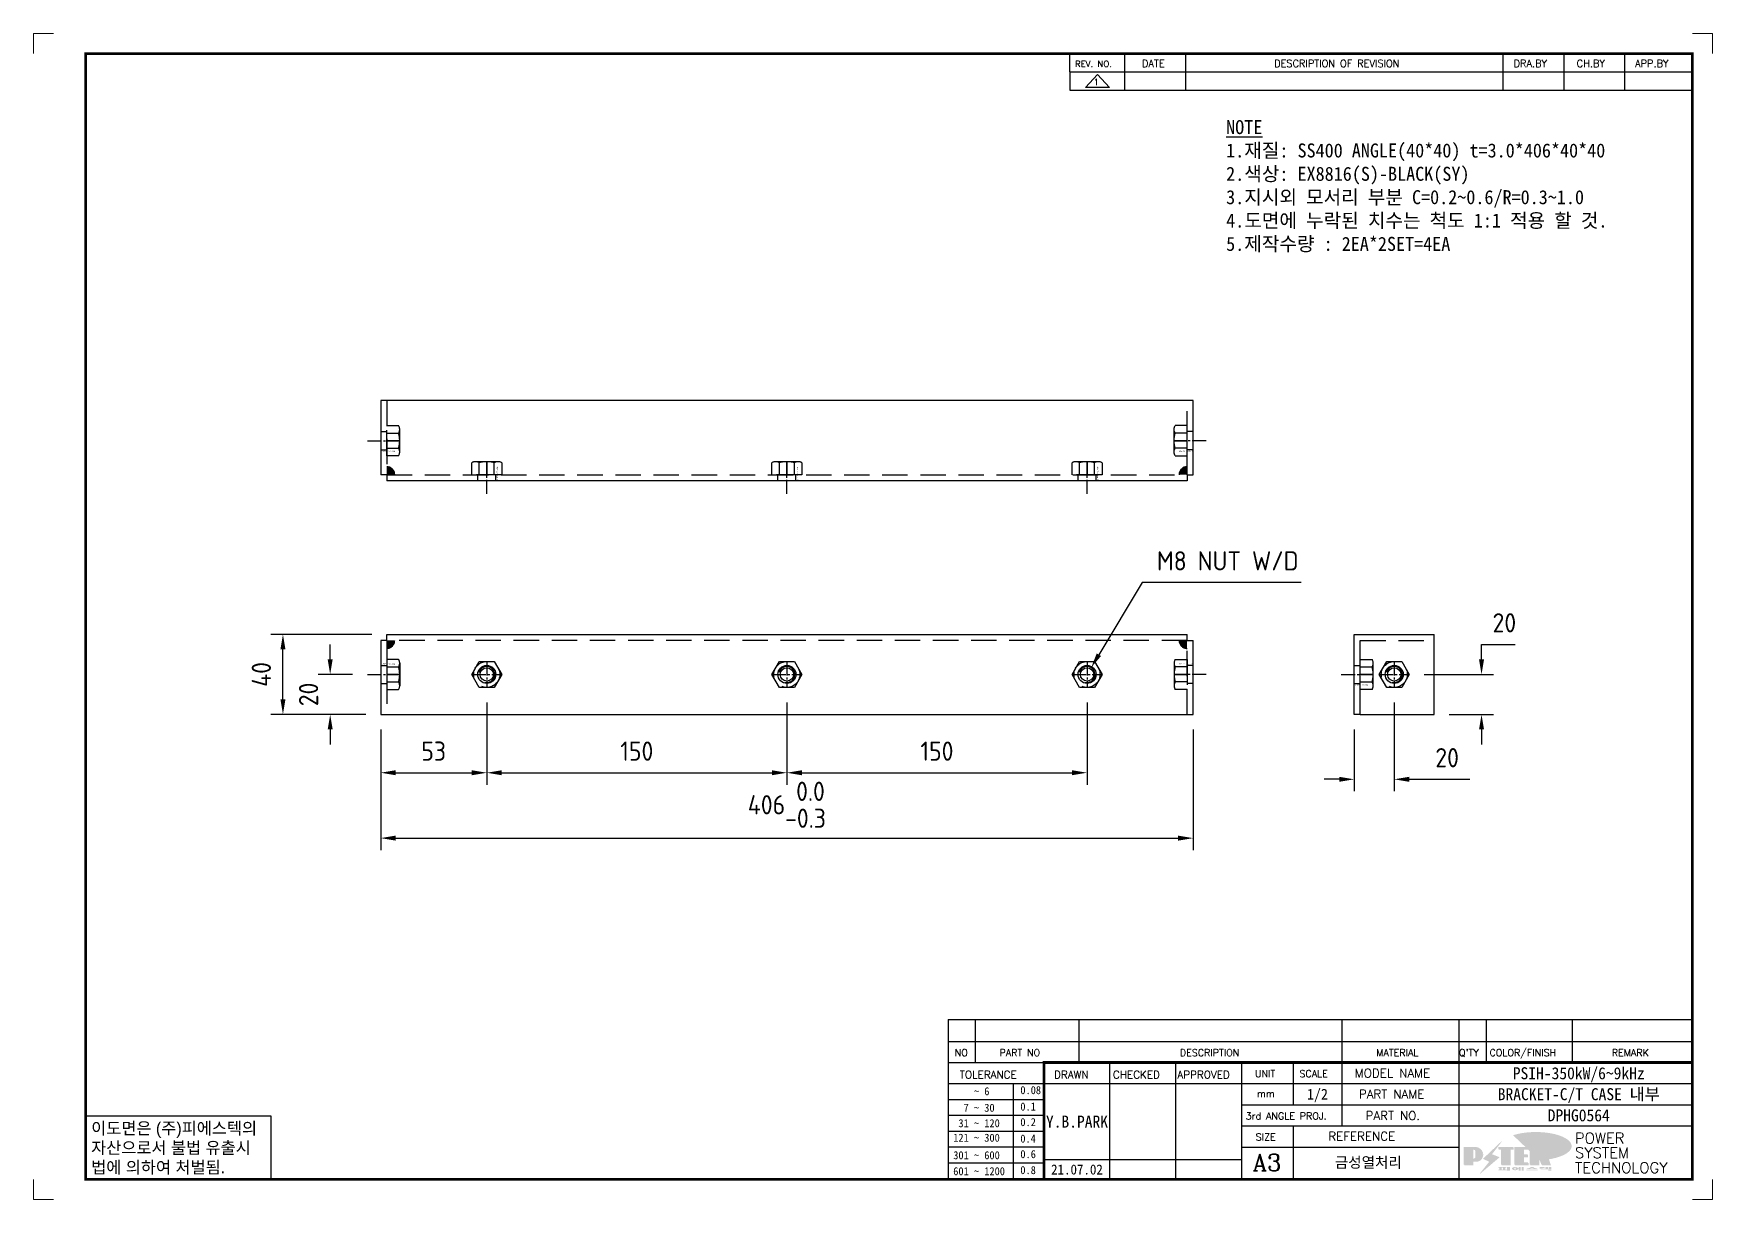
# Model space of a CAD drawing. Header units: millimetres. Extents: x 282 to 14566, y -4134 to 5341.
# Drawn here: x 10260 to 11099, y -1666 to -1083 of the extents above; entities that cross this region are included whole.
import ezdxf
from ezdxf.enums import TextEntityAlignment as Align

# ---------------------------------------------------------------- set-up
doc = ezdxf.new("R2010")
doc.units = ezdxf.units.MM
for name, pattern in [('CENTER', [50.8, 31.75, -6.35, 6.35, -6.35]), ('CENTER1', [10, 7, -1, 1, -1]), ('HIDDEN2', [4.7625, 3.175, -1.5875]), ('HIDDENX2', [19.05, 12.7, -6.35])]:
    doc.linetypes.add(name, pattern=pattern)
for name, color, linetype in [('BOM-T', 4, 'Continuous'), ('CENTER', 1, 'CENTER'), ('FORMAT-1', 7, 'Continuous'), ('line', 3, 'Continuous'), ('THIN', 3, 'Continuous')]:
    doc.layers.add(name, color=color, linetype=linetype)
doc.styles.add('h1', font='')
doc.styles.add('HAN', font='')
doc.styles.add('RC', font='ROMANC.SHX')
doc.styles.add('ROMANT', font='romant__.ttf')
doc.styles.add('RT', font='ROMANT.SHX', dxfattribs={"oblique": 15})
doc.styles.get("Standard").update_dxf_attribs({"font": 'ISOCP.SHX', "bigfont": 'WHGTXT.SHX'})
doc.styles.get('h1').set_extended_font_data('New Gulim')
doc.styles.get('HAN').set_extended_font_data('GulimChe')
doc.dimstyles.new('PS-3', dxfattribs={"dimscale": 3, "dimtxt": 3.2, "dimasz": 2.5, "dimexe": 2, "dimexo": 2.5, "dimgap": 2, "dimtad": 1, "dimtoh": 1, "dimrnd": 0.05, "dimzin": 12, "dimdsep": 46, "dimtxsty": 'Standard', "dimcen": 0, "dimclrt": 2, "dimazin": 3, "dimtfac": 1, "dimtofl": 0, "dimtmove": 0, "dimatfit": 3, "dimfxl": 0, "dimtolj": 1, "dimtzin": 0, "dimarcsym": 0})

# ---------------------------------------------------------------- blocks, each defined once
blk = doc.blocks.new('A$C52180AF6')
at = {"color": 2, "linetype": 'HIDDENX2'}
for p, q in [((0, 3.75), (5.92, 3.75)), ((6.5, -5.63), (6.5, 5.63)), ((0, -3.75), (5.92, -3.75))]:
    blk.add_line(p, q, dxfattribs=at)
blk.add_lwpolyline([(0, -7.51), (0, 7.51), (5.92, 7.51, -0.309401), (5.92, 3.75, -0.154701), (5.92, -3.75, -0.309401), (5.92, -7.51)], format="xyb", close=True, dxfattribs=at)
at = {"layer": 'CENTER'}
blk.add_line((6.5, 0), (0, 0), dxfattribs=at)
at = {"color": 2, "linetype": 'HIDDENX2'}
blk.add_text('M8X1.25 (Type 1)', height=0.6, rotation=180, dxfattribs=at).set_placement((4.16, -5.32), align=Align.MIDDLE_LEFT)
blk = doc.blocks.new('A$C057614E0')
at = {"color": 3}
for p, q in [((0, -20), (0, 20)), ((0, 20), (40, 20)), ((3, -20), (3, 17)), ((40, -20), (40, 20)), ((3, -20), (0, -20)), ((3, -20), (40, -20))]:
    blk.add_line(p, q, dxfattribs=at)
at = {"color": 2, "linetype": 'HIDDENX2'}
blk.add_line((3, 17), (40, 17), dxfattribs=at)
at = {"color": 1, "linetype": 'CENTER1'}
for p, q in [((-6.54, 0), (9.54, 0)), ((12.49, 0), (27.51, 0)), ((20, 6.5), (20, -6.5))]:
    blk.add_line(p, q, dxfattribs=at)
at = {"color": 2, "linetype": 'HIDDEN2'}
for p, q in [((0, 4.5), (3, 4.5)), ((0, -4.5), (3, -4.5))]:
    blk.add_line(p, q, dxfattribs=at)
at = {"color": 2, "linetype": 'HIDDENX2'}
blk.add_lwpolyline([(23.75, -6.5), (16.25, -6.5), (12.49, 0), (16.25, 6.5), (23.75, 6.5), (27.51, 0), (23.75, -6.5)], dxfattribs=at)
blk.add_circle((20, 0), 6.5, dxfattribs=at)
at = {"color": 3}
blk.add_circle((20, 0), 4.5, dxfattribs=at)
blk.add_circle((20, 0), 3.32)
at = {"layer": 'THIN'}
blk.add_arc((20, 0), 4, 255, 165, dxfattribs=at)
blk.add_blockref('A$C52180AF6', (3, 0))
blk = doc.blocks.new('A$C69761F78')
h = blk.add_hatch(color=256)
h.dxf.hatch_style = 1
h.paths.add_polyline_path([(3, 46), (3, 50), (7, 50, -0.414214)])
h = blk.add_hatch(color=256)
h.dxf.hatch_style = 1
h.paths.add_polyline_path([(7, -350, 0.414214), (3, -346), (3, -350)])
at = {"color": 1, "linetype": 'CENTER1'}
for p, q in [((20, 59.54), (20, 43.46)), ((-6.54, 0), (9.54, 0)), ((-6.54, -150), (9.54, -150)), ((-6.54, -300), (9.54, -300)), ((20, -359.54), (20, -343.46))]:
    blk.add_line(p, q, dxfattribs=at)
at = {"color": 3}
for p, q in [((40, 53), (3, 53)), ((3, 50), (3, 53)), ((40, -353), (40, 53)), ((0, -350), (0, 50)), ((3, 50), (0, 50)), ((3, -350), (0, -350)), ((3, -350), (3, -353)), ((3, -353), (40, -353))]:
    blk.add_line(p, q, dxfattribs=at)
at = {"color": 2, "linetype": 'HIDDEN2'}
for p, q in [((15.5, 53), (15.5, 50)), ((24.5, 53), (24.5, 50)), ((0, 4.5), (3, 4.5)), ((0, -4.5), (3, -4.5)), ((0, -145.5), (3, -145.5)), ((0, -154.5), (3, -154.5)), ((0, -295.5), (3, -295.5)), ((0, -304.5), (3, -304.5)), ((15.5, -353), (15.5, -350)), ((24.5, -353), (24.5, -350))]:
    blk.add_line(p, q, dxfattribs=at)
at = {"color": 2, "linetype": 'HIDDENX2'}
for p, q in [((3, 50), (3, -350)), ((40, 50), (3, 50)), ((3, -350), (40, -350))]:
    blk.add_line(p, q, dxfattribs=at)
for centre, start, end in [((3, 50), 270, 0), ((3, -350), 0, 90)]:
    blk.add_arc(centre, 4, start, end, dxfattribs=at)
at = {"rotation": 270}
blk.add_blockref('A$C52180AF6', (20, 50), dxfattribs=at)
for p in [(3, 0), (3, -150), (3, -300)]:
    blk.add_blockref('A$C52180AF6', p)
at = {"xscale": -1, "rotation": 270}
blk.add_blockref('A$C52180AF6', (20, -350), dxfattribs=at)
blk = doc.blocks.new('A$C3DA20913')
h = blk.add_hatch(color=256)
h.dxf.hatch_style = 1
h.paths.add_polyline_path([(-350, 13, 0.414214), (-346, 17), (-350, 17)])
h = blk.add_hatch(color=256)
h.dxf.hatch_style = 1
h.paths.add_polyline_path([(46, 17), (50, 17), (50, 13, -0.414214)])
at = {"color": 3}
for p, q in [((-353, 17), (-353, -20)), ((-350, 17), (-353, 17)), ((-350, 20), (50, 20)), ((-350, 17), (-350, 20)), ((50, 17), (50, 20)), ((50, 17), (53, 17)), ((53, -20), (53, 17)), ((-353, -20), (53, -20))]:
    blk.add_line(p, q, dxfattribs=at)
at = {"color": 2, "linetype": 'HIDDENX2'}
for p, q in [((50, 17), (-350, 17)), ((-350, 17), (-350, -20)), ((50, -20), (50, 17)), ((-350, 3.75), (-344.08, 3.75)), ((-343.5, 5.63), (-343.5, -5.63)), ((43.5, 5.63), (43.5, -5.63)), ((50, 3.75), (44.08, 3.75)), ((-350, -3.75), (-344.08, -3.75)), ((50, -3.75), (44.08, -3.75))]:
    blk.add_line(p, q, dxfattribs=at)
at = {"color": 1, "linetype": 'CENTER1'}
for p, q in [((-359.54, 0), (-343.46, 0)), ((-307.51, 0), (-292.49, 0)), ((-300, 6.5), (-300, -6.5)), ((-157.51, 0), (-142.49, 0)), ((-150, 6.5), (-150, -6.5)), ((-7.51, 0), (7.51, 0)), ((0, 6.5), (0, -6.5)), ((59.54, 0), (43.46, 0))]:
    blk.add_line(p, q, dxfattribs=at)
at = {"color": 2, "linetype": 'HIDDEN2'}
for p, q in [((-353, 4.5), (-350, 4.5)), ((53, 4.5), (50, 4.5)), ((-353, -4.5), (-350, -4.5)), ((53, -4.5), (50, -4.5))]:
    blk.add_line(p, q, dxfattribs=at)
at = {"color": 2, "linetype": 'HIDDENX2'}
for points in [[(-350, 7.51), (-350, -7.51), (-344.08, -7.51, 0.309401), (-344.08, -3.75, 0.154701), (-344.08, 3.75, 0.309401), (-344.08, 7.51)], [(50, 7.51), (50, -7.51), (44.08, -7.51, -0.309401), (44.08, -3.75, -0.154701), (44.08, 3.75, -0.309401), (44.08, 7.51)]]:
    blk.add_lwpolyline(points, format="xyb", close=True, dxfattribs=at)
for points in [[(-296.25, -6.5), (-303.75, -6.5), (-307.51, 0), (-303.75, 6.5), (-296.25, 6.5), (-292.49, 0), (-296.25, -6.5)], [(-146.25, -6.5), (-153.75, -6.5), (-157.51, 0), (-153.75, 6.5), (-146.25, 6.5), (-142.49, 0), (-146.25, -6.5)], [(3.75, -6.5), (-3.75, -6.5), (-7.51, 0), (-3.75, 6.5), (3.75, 6.5), (7.51, 0), (3.75, -6.5)]]:
    blk.add_lwpolyline(points, dxfattribs=at)
for centre in [(-300, 0), (-150, 0), (0, 0)]:
    blk.add_circle(centre, 6.5, dxfattribs=at)
at = {"color": 3}
for centre in [(-300, 0), (-150, 0), (0, 0)]:
    blk.add_circle(centre, 4.5, dxfattribs=at)
for centre in [(-300, 0), (-150, 0), (0, 0)]:
    blk.add_circle(centre, 3.32)
at = {"color": 2, "linetype": 'HIDDENX2'}
for centre, start, end in [((-350, 17), 270, 0), ((50, 17), 180, 270)]:
    blk.add_arc(centre, 4, start, end, dxfattribs=at)
at = {"layer": 'CENTER'}
for p, q in [((-343.5, 0), (-350, 0)), ((43.5, 0), (50, 0))]:
    blk.add_line(p, q, dxfattribs=at)
at = {"layer": 'THIN'}
for centre in [(-300, 0), (-150, 0), (0, 0)]:
    blk.add_arc(centre, 4, 255, 165, dxfattribs=at)
at = {"color": 2, "linetype": 'HIDDENX2'}
blk.add_text('M8X1.25 (Type 1)', height=0.6, dxfattribs=at).set_placement((45.84, 5.32), align=Align.MIDDLE_LEFT)
at = {"layer": 'BOM-T', "color": 4}
blk.add_text('M8X1.25 (Type 1)', height=0.6, rotation=180, dxfattribs=at).set_placement((-345.84, 5.2), align=Align.MIDDLE_LEFT)
blk = doc.blocks.new('*D1443')
at = {"color": 0, "lineweight": -2}
for p, q in [((10486.81, -1417.36), (10486.81, -1458.49)), ((10433.81, -1430.86), (10433.81, -1458.49)), ((10441.31, -1452.49), (10479.31, -1452.49))]:
    blk.add_line(p, q, dxfattribs=at)
at = {"color": 0}
for points in [[(10441.31, -1451.24), (10441.31, -1453.74), (10433.81, -1452.49)], [(10479.31, -1451.24), (10479.31, -1453.74), (10486.81, -1452.49)]]:
    blk.add_solid(points, dxfattribs=at)
at = {"layer": 'DEFPOINTS', "color": 0}
for p in [(10486.81, -1409.86), (10433.81, -1423.36), (10486.81, -1452.49)]:
    blk.add_point(p, dxfattribs=at)
at = {"color": 2, "insert": (10460.31, -1441.69), "char_height": 9.6, "attachment_point": 5}
blk.add_mtext('\\A1;53', dxfattribs=at)
blk = doc.blocks.new('*D1444')
at = {"color": 0, "lineweight": -2}
for p, q in [((10486.81, -1417.36), (10486.81, -1458.49)), ((10636.81, -1417.36), (10636.81, -1458.49)), ((10494.31, -1452.49), (10629.31, -1452.49))]:
    blk.add_line(p, q, dxfattribs=at)
at = {"color": 0}
for points in [[(10494.31, -1451.24), (10494.31, -1453.74), (10486.81, -1452.49)], [(10629.31, -1451.24), (10629.31, -1453.74), (10636.81, -1452.49)]]:
    blk.add_solid(points, dxfattribs=at)
at = {"layer": 'DEFPOINTS', "color": 0}
for p in [(10486.81, -1409.86), (10636.81, -1409.86), (10636.81, -1452.49)]:
    blk.add_point(p, dxfattribs=at)
at = {"color": 2, "insert": (10561.81, -1441.69), "char_height": 9.6, "attachment_point": 5}
blk.add_mtext('\\A1;150', dxfattribs=at)
blk = doc.blocks.new('*D1445')
at = {"color": 0, "lineweight": -2}
for p, q in [((10636.81, -1417.36), (10636.81, -1458.49)), ((10786.81, -1417.36), (10786.81, -1458.49)), ((10644.31, -1452.49), (10779.31, -1452.49))]:
    blk.add_line(p, q, dxfattribs=at)
at = {"color": 0}
for points in [[(10644.31, -1451.24), (10644.31, -1453.74), (10636.81, -1452.49)], [(10779.31, -1451.24), (10779.31, -1453.74), (10786.81, -1452.49)]]:
    blk.add_solid(points, dxfattribs=at)
at = {"layer": 'DEFPOINTS', "color": 0}
for p in [(10636.81, -1409.86), (10786.81, -1409.86), (10786.81, -1452.49)]:
    blk.add_point(p, dxfattribs=at)
at = {"color": 2, "insert": (10711.81, -1441.69), "char_height": 9.6, "attachment_point": 5}
blk.add_mtext('\\A1;150', dxfattribs=at)
blk = doc.blocks.new('*D1446')
at = {"color": 0, "lineweight": -2, "ltscale": 10}
for p, q in [((10433.81, -1430.86), (10433.81, -1491.17)), ((10839.81, -1430.86), (10839.81, -1491.17)), ((10441.31, -1485.17), (10832.31, -1485.17))]:
    blk.add_line(p, q, dxfattribs=at)
at = {"color": 0, "ltscale": 10}
for points in [[(10441.31, -1483.92), (10441.31, -1486.42), (10433.81, -1485.17)], [(10832.31, -1483.92), (10832.31, -1486.42), (10839.81, -1485.17)]]:
    blk.add_solid(points, dxfattribs=at)
at = {"layer": 'DEFPOINTS', "color": 0, "ltscale": 10}
for p in [(10433.81, -1423.36), (10839.81, -1423.36), (10839.81, -1485.17)]:
    blk.add_point(p, dxfattribs=at)
at = {"color": 2, "ltscale": 10, "insert": (10636.81, -1468.49), "char_height": 9.6, "attachment_point": 5}
blk.add_mtext('\\A1;406\\S 0.0^ -0.3;', dxfattribs=at)
blk = doc.blocks.new('*D1447')
at = {"color": 0, "lineweight": -2}
for p, q in [((10408.57, -1395.86), (10408.57, -1388.36)), ((10419.78, -1403.36), (10402.57, -1403.36)), ((10426.31, -1423.36), (10402.57, -1423.36)), ((10408.57, -1430.86), (10408.57, -1438.36))]:
    blk.add_line(p, q, dxfattribs=at)
at = {"color": 0}
for points in [[(10407.32, -1395.86), (10409.82, -1395.86), (10408.57, -1403.36)], [(10407.32, -1430.86), (10409.82, -1430.86), (10408.57, -1423.36)]]:
    blk.add_solid(points, dxfattribs=at)
at = {"layer": 'DEFPOINTS', "color": 0}
for p in [(10408.57, -1403.36), (10427.28, -1403.36), (10433.81, -1423.36)]:
    blk.add_point(p, dxfattribs=at)
at = {"color": 2, "insert": (10397.77, -1413.36), "char_height": 9.6, "attachment_point": 5, "rotation": 90}
blk.add_mtext('\\A1;20', dxfattribs=at)
blk = doc.blocks.new('*D1448')
at = {"color": 0, "lineweight": -2}
for p, q in [((10429.31, -1383.36), (10378.97, -1383.36)), ((10384.97, -1415.86), (10384.97, -1390.86)), ((10426.31, -1423.36), (10378.97, -1423.36))]:
    blk.add_line(p, q, dxfattribs=at)
at = {"color": 0}
for points in [[(10383.72, -1390.86), (10386.22, -1390.86), (10384.97, -1383.36)], [(10383.72, -1415.86), (10386.22, -1415.86), (10384.97, -1423.36)]]:
    blk.add_solid(points, dxfattribs=at)
at = {"layer": 'DEFPOINTS', "color": 0}
for p in [(10384.97, -1383.36), (10436.81, -1383.36), (10433.81, -1423.36)]:
    blk.add_point(p, dxfattribs=at)
at = {"color": 2, "insert": (10374.17, -1403.36), "char_height": 9.6, "attachment_point": 5, "rotation": 90}
blk.add_mtext('\\A1;40', dxfattribs=at)
blk = doc.blocks.new('*D1449')
at = {"color": 0, "lineweight": -2}
for p, q in [((10940.36, -1417.36), (10940.36, -1461.77)), ((10920.36, -1430.86), (10920.36, -1461.77)), ((10912.86, -1455.77), (10905.36, -1455.77)), ((10947.86, -1455.77), (10978.17, -1455.77))]:
    blk.add_line(p, q, dxfattribs=at)
at = {"color": 0}
for points in [[(10912.86, -1454.52), (10912.86, -1457.02), (10920.36, -1455.77)], [(10947.86, -1454.52), (10947.86, -1457.02), (10940.36, -1455.77)]]:
    blk.add_solid(points, dxfattribs=at)
at = {"layer": 'DEFPOINTS', "color": 0}
for p in [(10940.36, -1409.86), (10920.36, -1423.36), (10940.36, -1455.77)]:
    blk.add_point(p, dxfattribs=at)
at = {"color": 2, "insert": (10966.76, -1444.97), "char_height": 9.6, "attachment_point": 5}
blk.add_mtext('\\A1;20', dxfattribs=at)
blk = doc.blocks.new('*D1450')
at = {"color": 0, "lineweight": -2}
for p, q in [((10983.96, -1395.86), (10983.96, -1388.36)), ((10983.96, -1388.36), (11000.77, -1388.36)), ((10955.36, -1403.36), (10989.96, -1403.36)), ((10967.86, -1423.36), (10989.96, -1423.36)), ((10983.96, -1430.86), (10983.96, -1438.36))]:
    blk.add_line(p, q, dxfattribs=at)
at = {"color": 0}
for points in [[(10982.71, -1395.86), (10985.21, -1395.86), (10983.96, -1403.36)], [(10982.71, -1430.86), (10985.21, -1430.86), (10983.96, -1423.36)]]:
    blk.add_solid(points, dxfattribs=at)
at = {"layer": 'DEFPOINTS', "color": 0}
for p in [(10947.86, -1403.36), (10983.96, -1403.36), (10960.36, -1423.36)]:
    blk.add_point(p, dxfattribs=at)
at = {"color": 2, "insert": (10995.36, -1377.56), "char_height": 9.6, "attachment_point": 5}
blk.add_mtext('\\A1;20', dxfattribs=at)
blk = doc.blocks.new('*D1451')
at = {"color": 0, "lineweight": -2}
for p, q in [((10814.39, -1357.48), (10792.74, -1393.5)), ((10893.82, -1357.48), (10814.39, -1357.48))]:
    blk.add_line(p, q, dxfattribs=at)
at = {"color": 0}
blk.add_solid([(10791.67, -1392.86), (10793.81, -1394.15), (10788.87, -1399.93)], dxfattribs=at)
at = {"layer": 'DEFPOINTS', "color": 0}
for p in [(10788.87, -1399.93), (10784.75, -1406.79)]:
    blk.add_point(p, dxfattribs=at)
at = {"color": 2, "insert": (10857.1, -1346.61), "char_height": 9.6, "attachment_point": 5}
blk.add_mtext('\\A1;M8 NUT W/D', dxfattribs=at)
blk = doc.blocks.new('t3')
for p, q in [((0, 15.88), (46.25, 15.88)), ((0, 15.88), (0, 0)), ((46.25, 15.88), (46.25, 0)), ((0, 0), (46.25, 0))]:
    blk.add_line(p, q)
at = {"color": 1, "style": 'h1'}
for s, p in [('이도면은 (주)피에스텍의', (1.4, 11.29)), ('자산으로서 불법 유출시', (1.4, 6.41)), ('법에 의하여 처벌됨.', (1.4, 1.52))]:
    blk.add_text(s, height=3, dxfattribs=at).set_placement(p)
blk = doc.blocks.new('new LOGO')
at = {"layer": 'line'}
h = blk.add_hatch(color=1, dxfattribs=at)
h.paths.add_polyline_path([(41.5, 16.4), (54.3, 16.4, 1), (54.3, 82.9), (0, 82.9), (0, -0.1), (41.5, -0.1)])
h.paths.add_polyline_path([(41.5, 27.9), (41.5, 71.9), (43.6, 71.9, -0.414214), (54.6, 60.9), (54.6, 38.9, -0.414214), (43.6, 27.9)], flags=16)
h.paths.add_polyline_path([(214.7, 71.9), (227.5, 71.9), (227.5, 82.9), (159.7, 82.9), (159.7, 71.9), (172.5, 71.9), (172.5, -0.1), (214.7, -0.1)])
h.paths.add_polyline_path([(276, 37.4), (294.8, 37.4), (294.8, 49.1), (276, 49.1), (276, 71.9), (294.8, 71.9), (294.8, 82.9), (234.5, 82.9), (234.5, -0.1), (297, -0.1), (297, 10.9), (276, 10.9)])
h.paths.add_polyline_path([(347.2, 35.2), (359.7, -0.1), (400.5, -0.1), (379.6, 66.8), (399.7, 82.9), (380.6, 82.9), (347.2, 61.6), (347.2, 82.9), (305.5, 82.9), (305.5, -0.1), (347.2, -0.1)])
h = blk.add_hatch(color=250, dxfattribs=at)
h.paths.add_polyline_path([(44.5, 69.4), (46.6, 69.4, -0.129793), (52, 68, 0.221832), (43.6, 71.9), (41.5, 71.9), (41.5, 27.9), (43.6, 27.9, 0.02048), (44.5, 28)], flags=17)
h.paths.add_polyline_path([(44.5, 13.9), (57.3, 13.9, 0.72362), (77.1, 73.9, -0.679777), (54.3, 16.4), (41.5, 16.4), (41.5, -0.1), (3, -0.1), (3, -2.6), (44.5, -2.6)])
h.paths.add_polyline_path([(117.9, 14.2), (71.5, -44.4), (77.1, -39.6), (120.8, 15.6), (92, 28.9), (173.3, 106), (177.5, 111.4), (89.1, 27.6)])
h.paths.add_polyline_path([(162.7, 71.9), (162.7, 69.4), (172.5, 69.4), (172.5, 71.9)], flags=17)
h.paths.add_polyline_path([(217.7, 69.4), (230.5, 69.4), (230.5, 80.4), (227.5, 80.4), (227.5, 71.9), (214.7, 71.9), (214.7, -0.1), (175.5, -0.1), (175.5, -2.6), (217.7, -2.6)])
h.paths.add_polyline_path([(297.8, 46.6), (294.8, 46.6), (294.8, 37.4), (276, 37.4), (276, 10.9), (279, 10.9), (279, 34.9), (297.8, 34.9)])
h.paths.add_polyline_path([(300, 8.4), (297, 8.4), (297, -0.1), (237.5, -0.1), (237.5, -2.6), (300, -2.6)])
h.paths.add_polyline_path([(297.8, 80.4), (294.8, 80.4), (294.8, 71.9), (276, 71.9), (276, 49.1), (279, 49.1), (279, 69.4), (297.8, 69.4)])
h.paths.add_polyline_path([(350.2, 80.4), (347.2, 80.4), (347.2, 61.6), (350.2, 63.5)])
h.paths.add_polyline_path([(350.2, 26.7), (347.2, 35.2), (347.2, -0.1), (308.5, -0.1), (308.5, -2.6), (350.2, -2.6)])
h.paths.add_polyline_path([(402.7, 80.4), (396.5, 80.4), (379.6, 66.8), (400.5, -0.1), (361.8, -0.1), (362.7, -2.6), (403.5, -2.6), (382.6, 64.3)])
blk.add_hatch(color=5, dxfattribs=at).paths.add_polyline_path([(166.3, 35), (131, 49), (180.4, 112.7), (92, 28.9), (120.8, 15.6), (74.4, -43)])
h = blk.add_hatch(color=253, dxfattribs=at)
edge = h.paths.add_edge_path()
edge.add_ellipse((333.9, 86.4), major_axis=(-165.9, 0), ratio=0.39426, start_angle=111.51268, end_angle=334.46902)
edge.add_ellipse((314.1, 81.2), major_axis=(-153.7, 0), ratio=0.40699, start_angle=121.30662, end_angle=327.74369, ccw=False)
edge.add_line((394, 27.8), (394.7, 25.6))
h = blk.add_hatch(color=250, dxfattribs=at)
edge = h.paths.add_edge_path()
edge.add_ellipse((237.8, -17.6), major_axis=(-14.3, 0), ratio=0.526336, start_angle=192.2456, end_angle=269.07481)
edge.add_line((238.1, -10.1), (237.6, -10.1))
edge.add_ellipse((237.8, -17.6), major_axis=(-14.3, 0), ratio=0.526336, start_angle=270.92519, end_angle=449.07481)
edge.add_line((237.6, -25.1), (238.1, -25.1))
edge.add_ellipse((237.8, -17.6), major_axis=(-14.3, 0), ratio=0.526336, start_angle=450.92519, end_angle=527.7544)
edge.add_line((251.7, -19.2), (254.1, -19.2))
edge.add_line((254.1, -19.2), (254.1, -27.1))
edge.add_line((254.1, -27.1), (263.1, -27.1))
edge.add_line((263.1, -27.1), (263.1, -10.1))
edge.add_line((263.1, -10.1), (254.1, -10.1))
edge.add_line((254.1, -10.1), (254.1, -16))
edge.add_line((254.1, -16), (251.7, -16))
h.paths.add_polyline_path([(241, -16.4), (241, -18.7, -1), (234.4, -18.7), (234.4, -16.4, -1)], flags=16)
h.paths.add_polyline_path([(278.2, -10.1), (268.1, -10.1), (268.1, -27.1), (278.2, -27.1)])
h.paths.add_polyline_path([(310.3, -10.1), (310.3, -11.1, -0.157169), (289.3, -17.5), (294, -19.9, 0.128407), (316.3, -15.9, 0.128407), (338.6, -19.9), (343.3, -17.5, -0.157169), (322.2, -11.1), (322.2, -10.1)])
h.paths.add_polyline_path([(342.1, -25.1), (342.1, -22.3), (290.4, -22.3), (290.4, -25.1)])
h.paths.add_polyline_path([(352, -10.1), (352, -16.2, 0.414214), (354, -18.2), (378.7, -18.2), (378.7, -19.6), (390.2, -19.6), (390.2, -10.1), (378.7, -10.1), (378.7, -13.6), (374.7, -13.6), (374.7, -15.1), (378.7, -15.1), (378.7, -16.2), (364.7, -16.2), (364.7, -15.1), (371.2, -15.1), (371.2, -13.6), (364.7, -13.6), (364.7, -12.6), (374.7, -12.6), (374.7, -10.1)])
h.paths.add_polyline_path([(393.8, -10.1), (393.8, -19.6), (405, -19.6), (405, -10.1)])
h.paths.add_polyline_path([(405, -27.1), (405, -20.9), (356.8, -20.9), (356.8, -23), (391.8, -23), (391.8, -27.1)])
h.paths.add_polyline_path([(200.4, -10.1), (200.4, -22.3), (193.2, -22.3), (193.2, -12.6), (196.6, -12.6), (196.6, -10.1), (161, -10.1), (161, -12.6), (164.5, -12.6), (164.5, -22.3), (161, -22.3), (161, -25.1), (200.4, -25.1), (200.4, -27.1), (213.9, -27.1), (213.9, -10.1)])
h.paths.add_polyline_path([(182, -12.6), (175.6, -12.6), (175.6, -22.3), (182, -22.3)], flags=17)
blk = doc.blocks.new('format-3')
at = {"color": 3, "lineweight": 9}
for p, q in [((0, 286.3), (0, 291.3)), ((5, 291.3), (0, 291.3)), ((414.5, 291.3), (419.5, 291.3)), ((419.5, 286.3), (419.5, 291.3)), ((0, 5), (0, 0)), ((419.5, 5), (419.5, 0)), ((5, 0), (0, 0)), ((414.5, 0), (419.5, 0))]:
    blk.add_line(p, q, dxfattribs=at)
at = {"color": 180}
for p, q in [((258.97, 281.75), (258.97, 286.3)), ((272.71, 281.75), (272.71, 286.3)), ((287.94, 281.75), (287.94, 286.3)), ((367.22, 281.75), (367.22, 286.3)), ((382.45, 281.75), (382.45, 286.3)), ((397.61, 281.75), (397.61, 286.3)), ((258.97, 281.75), (414.5, 281.75)), ((228.5, 39.49), (228.5, 5)), ((228.5, 39.49), (414.5, 39.49)), ((235.29, 39.49), (235.29, 34.21)), ((261.24, 34.21), (261.24, 39.49)), ((326.9, 39.49), (326.9, 34.21)), ((356.11, 39.49), (356.11, 34.21)), ((362.93, 39.49), (362.93, 34.21)), ((384.48, 39.49), (384.48, 34.21)), ((228.5, 34.21), (252.48, 34.21)), ((268.96, 5), (268.96, 34.21)), ((285.45, 5), (285.45, 34.21)), ((301.94, 5), (301.94, 34.21)), ((314.72, 34.21), (314.72, 23.65)), ((326.9, 34.21), (326.9, 18.37)), ((356.11, 34.21), (356.11, 5)), ((228.5, 28.93), (252.48, 28.93)), ((244.89, 5.23), (244.89, 28.93)), ((252.48, 28.93), (414.5, 28.93)), ((228.5, 24.98), (252.48, 24.98)), ((228.5, 21.03), (252.48, 21.03)), ((301.94, 23.65), (414.5, 23.65)), ((228.5, 17.08), (252.48, 17.08)), ((301.94, 18.37), (414.5, 18.37)), ((314.72, 18.37), (314.72, 5)), ((228.5, 13.13), (252.48, 13.13)), ((301.94, 13.09), (356.11, 13.09)), ((228.5, 9.18), (252.48, 9.18)), ((252.48, 9.95), (301.94, 9.95))]:
    blk.add_line(p, q, dxfattribs=at)
at = {"const_width": 0.7}
blk.add_lwpolyline([(252.48, 5), (252.48, 34.21), (414.5, 34.21)], dxfattribs=at)
at = {"layer": 'FORMAT-1', "const_width": 0.7}
blk.add_lwpolyline([(13, 5), (13, 286.3), (414.5, 286.3), (414.5, 5)], close=True, dxfattribs=at)
blk.add_blockref('t3', (13, 5))
at = {"xscale": 0.05400000000000027, "yscale": 0.05400000000000027, "zscale": 0.05400000000000027}
blk.add_blockref('new LOGO', (357.35, 8.65), dxfattribs=at)
at = {"color": 2}
for s, height, style, p in [('REV. NO.', 1.56, 'RC', (260.23, 282.95)), ('DATE', 1.788, 'RC', (276.95, 282.94)), ('DESCRIPTION OF REVISION', 1.7875, 'RC', (309.98, 282.94)), ('DRA.BY', 1.788, 'RC', (369.83, 282.94)), ('CH.BY', 1.788, 'RC', (385.59, 282.94)), ('APP.BY', 1.788, 'RC', (400.18, 282.94)), ('COLOR/FINISH', 1.7424, 'RC', (363.8, 35.83)), ('NO', 1.742, 'RC', (230.16, 35.83)), ('PART NO', 1.742, 'RC', (241.36, 35.83)), ('DESCRIPTION', 1.7424, 'RC', (286.43, 35.83)), ('MATERIAL', 1.742, 'RC', (335.52, 35.83)), ("Q'TY", 1.742, 'RC', (356.17, 35.83)), ('REMARK', 1.742, 'RC', (394.37, 35.83)), (' TOLERANCE', 1.9, 'RC', (230.11, 30.22)), ('DRAWN', 1.9, 'RC', (255, 30.22)), ('CHECKED', 1.9, 'RC', (269.71, 30.22)), ('APPROVED', 1.9, 'RC', (285.8, 30.22)), ('UNIT', 1.742, 'RC', (305.19, 30.55)), ('SCALE', 1.742, 'RC', (316.32, 30.55)), ('MODEL NAME', 2.178, 'RC', (330.12, 30.46)), ('    ~ 6', 2, 'HAN', (229.8, 26.03)), ('0.08', 2, 'HAN', (246.57, 26.31)), ('mm', 1.742, 'RC', (305.67, 25.56)), ('PART NAME', 2.178, 'RC', (331.17, 25.24)), ('  7 ~ 30', 2, 'HAN', (229.8, 21.91)), ('0.1', 2, 'HAN', (246.57, 22.2)), ('3rd ANGLE PROJ.', 1.7424, 'RC', (302.87, 19.97)), ('PART NO.', 2.178, 'RC', (332.84, 19.85)), (' 31 ~ 120', 2, 'HAN', (229.8, 18.04)), ('0.2', 2, 'HAN', (246.57, 18.32)), ('REFERENCE', 2.178, 'RC', (323.52, 14.69)), ('121 ~ 300', 2, 'HAN', (229.8, 14.42)), ('0.4', 2, 'HAN', (246.57, 14.2)), ('SIZE', 1.742, 'RC', (305.39, 14.71)), ('301 ~ 600', 2, 'HAN', (229.8, 10.04)), ('0.6', 2, 'HAN', (246.57, 10.32)), ('601 ~ 1200', 2, 'HAN', (229.8, 6.05)), ('0.8', 2, 'HAN', (246.57, 6.33))]:
    blk.add_text(s, height=height, dxfattribs=dict(at, style=style)).set_placement(p)
at = {"style": 'ROMANT'}
for s, p in [('POWER', (385.15, 13.96)), ('SYSTEM', (385.15, 10.31)), ('TECHNOLOGY', (385.15, 6.56))]:
    blk.add_text(s, height=2.7, dxfattribs=at).set_placement(p)
at = {"color": 2, "lineweight": 25, "style": 'RC'}
blk.add_text('A3', height=4.182, dxfattribs=at).set_placement((304.61, 7.14))
at = {"style": 'HAN'}
for tag, height, p in [('MODEL-NAME', 3, (386.1, 31.53)), ('SCALE', 2.7, (320.81, 26.29)), ('PART-NAME', 3, (386.1, 26.29)), ('CH-BY', 3, (277.21, 19.44)), ('PART-NO', 3, (386.1, 21.01)), ('DRA-BY', 3, (260.72, 19.44)), ('APP-BY', 3, (293.7, 19.44)), ('DRA-DATE', 2.5, (260.72, 7.47)), ('CH-DATE', 2.5, (277.21, 7.47)), ('APP-DATE', 2.5, (293.7, 7.47)), ('관련업체', 3, (333.52, 9.26))]:
    blk.add_attdef(tag, text='', height=height, dxfattribs=at).set_placement(p, align=Align.MIDDLE_CENTER)
blk = doc.blocks.new('no3')
at = {"color": 180}
for p, q in [((0, 5.5), (0, 0)), ((0, 5.5), (186, 5.5)), ((6.79, 5.5), (6.79, 0)), ((32.74, 0.11), (32.74, 5.5)), ((98.4, 5.5), (98.4, 0)), ((127.61, 5.5), (127.61, 0)), ((134.43, 5.5), (134.43, 0)), ((155.98, 5.5), (155.98, 0))]:
    blk.add_line(p, q, dxfattribs=at)
at = {"color": 2, "style": 'HAN'}
for tag, p in [('PART-NO', (19.76, 2.75)), ('MATERIAL', (111.38, 2.75)), ("Q'TY", (131.02, 2.75)), ('COLOR/FINISH', (145.2, 2.75)), ('REMARK', (170.76, 2.75))]:
    blk.add_attdef(tag, text='', height=2.9, dxfattribs=at).set_placement(p, align=Align.MIDDLE_CENTER)
blk.add_attdef('DESCRIPTION', text='', height=2.9, dxfattribs=at).set_placement((34.51, 2.75), align=Align.MIDDLE_LEFT)
at = {"color": 2, "style": 'RT', "oblique": 15}
blk.add_attdef('NO', text='', height=1.74, dxfattribs=at).set_placement((3.38, 2.51), align=Align.MIDDLE_CENTER)
blk = doc.blocks.new('re3')
at = {"color": 180}
for p, q in [((0, 0), (0, -4.55)), ((6.87, -0.64), (3.86, -3.91)), ((9.88, -3.91), (3.86, -3.91)), ((6.87, -0.64), (9.88, -3.91)), ((13.74, -4.55), (13.74, 0)), ((28.97, -4.55), (28.97, 0)), ((108.25, -4.55), (108.25, 0)), ((123.49, -4.55), (123.49, 0)), ((138.64, -4.55), (138.64, 0)), ((0, -4.55), (155.53, -4.55))]:
    blk.add_line(p, q, dxfattribs=at)
at = {"color": 2, "style": 'RC', "oblique": 15}
blk.add_attdef('REV.NO', text='', height=1.56, dxfattribs=at).set_placement((6.59, -2.56), align=Align.MIDDLE_CENTER)
blk.add_attdef('-1', text='', height=1.56, dxfattribs=at).set_placement((9.37, -1.66), align=Align.MIDDLE_LEFT)
at = {"color": 2, "style": 'HAN'}
for tag, p in [('REV.-DATE', (21.36, -2.28)), ('DRA.BY', (115.87, -2.28)), ('CH.BY', (131.07, -2.28)), ('APP.BY', (147.09, -2.28))]:
    blk.add_attdef(tag, text='', height=2.5, dxfattribs=at).set_placement(p, align=Align.MIDDLE_CENTER)
blk.add_attdef('DESCRIPTION-OF-REVISION', text='', height=2.5, dxfattribs=at).set_placement((31.61, -2.28), align=Align.MIDDLE_LEFT)

msp = doc.modelspace()

# ---------------------------------------------------------------- block references
ref = msp.add_blockref('format-3', (10260.345, -1665.713), dxfattribs=dict(xscale=2, yscale=2, zscale=2))
ref.add_attrib('DRA-DATE', '21.07.02', dxfattribs={"height": 5, "style": 'HAN'}).set_placement((10781.785, -1650.763), align=Align.MIDDLE_CENTER)
ref.add_attrib('DRA-BY', 'Y.B.PARK', dxfattribs={"height": 6, "style": 'HAN'}).set_placement((10781.785, -1626.829), align=Align.MIDDLE_CENTER)
ref.add_attrib('MODEL-NAME', 'PSIH-350kW/6~9kHz', dxfattribs={"height": 6, "style": 'HAN'}).set_placement((11032.536, -1602.663), align=Align.MIDDLE_CENTER)
ref.add_attrib('PART-NAME', 'BRACKET-C/T CASE 내부', dxfattribs={"height": 6, "style": 'HAN'}).set_placement((11032.536, -1613.125), align=Align.MIDDLE_CENTER)
ref.add_attrib('PART-NO', 'DPHG0564', dxfattribs={"height": 6, "style": 'HAN'}).set_placement((11032.536, -1623.685), align=Align.MIDDLE_CENTER)
ref.add_attrib('SCALE', '1/2', dxfattribs={"height": 5.4, "style": 'HAN'}).set_placement((10901.961, -1613.125), align=Align.MIDDLE_CENTER)
ref.add_attrib('관련업체', '금성열처리', dxfattribs={"height": 5.3333, "style": 'HAN'}).set_placement((10927.391, -1647.188), align=Align.MIDDLE_CENTER)
ref = msp.add_blockref('re3', (10778.276, -1102.213), dxfattribs=dict(xscale=2, yscale=2, zscale=2))
ref.add_attrib('REV.NO', '1', dxfattribs={"color": 2, "height": 3.12, "style": 'RC'}).set_placement((10791.453, -1107.328), align=Align.MIDDLE_CENTER)
at = {"rotation": 90}
msp.add_blockref('A$C69761F78', (10486.812, -1306.546, 0.116), dxfattribs=at)
for name, p in [('A$C3DA20913', (10786.812, -1403.359, 0.116)), ('A$C057614E0', (10920.357, -1403.359, 0.116))]:
    msp.add_blockref(name, p)
at = {"xscale": 2, "yscale": 2, "zscale": 2}
msp.add_blockref('no3', (10717.345, -1586.725), dxfattribs=at)

# ---------------------------------------------------------------- texts
at = {"color": 2, "insert": (10856.323, -1126.355), "char_height": 7, "attachment_point": 1, "style": 'HAN'}
msp.add_mtext_dynamic_manual_height_columns('{\\LNOTE\\P}1.재질: SS400 ANGLE(40*40) t=3.0*406*40*40\\P2.색상: EX8816(S)-BLACK(SY)\\P3.지시외 모서리 부분 C=0.2~0.6/R=0.3~1.0\\P4.도면에 누락된 치수는 척도 1:1 적용 할 것.\\P{\\C1;5.제작수량 : 2EA*2SET=4EA}', width=694.38742, gutter_width=769.295, heights=[0], dxfattribs=at)

# ---------------------------------------------------------------- dimensions: what is measured, and where the dimension line sits
dim = msp.add_diameter_dim_2p(p1=(10784.751, -1406.787, 0.116), p2=(10788.873, -1399.931, 0.116), text='<> NUT W/D', dimstyle='PS-3', override={"dimpost": 'M<>'})
dim.commit()
dim.dimension.update_dxf_attribs({"geometry": '*D1451', "text_midpoint": (10857.103, -1357.479, 0.116), "dimtype": 163})
for base, p1, p2, picture, middle in [((10983.959, -1403.359, 0.116), (10960.357, -1423.359, 0.116), (10947.863, -1403.359, 0.116), '*D1450', (10995.365, -1377.558, 0.116)), ((10384.971, -1383.359, 0.116), (10433.812, -1423.359, 0.116), (10436.812, -1383.359, 0.116), '*D1448', (10374.171, -1403.359, 0.116))]:
    dim = msp.add_linear_dim(base=base, p1=p1, p2=p2, angle=90, dimstyle='PS-3')
    dim.commit()
    dim.dimension.update_dxf_attribs({"geometry": picture, "text_midpoint": middle})
dim = msp.add_linear_dim(base=(10408.572, -1403.359, 0.116), p1=(10433.812, -1423.359, 0.116), p2=(10427.276, -1403.359, 0.116), angle=90, dimstyle='PS-3')
dim.commit()
dim.dimension.update_dxf_attribs({"geometry": '*D1447', "text_midpoint": (10408.572, -1413.359, 0.116), "dimtype": 160})
for base, p1, p2, picture, middle in [((10486.812, -1452.486, 0.116), (10433.812, -1423.359, 0.116), (10486.812, -1409.859, 0.116), '*D1443', (10460.312, -1441.686, 0.116)), ((10940.357, -1455.774, 0.116), (10920.357, -1423.359, 0.116), (10940.357, -1409.859, 0.116), '*D1449', (10966.763, -1444.973, 0.116))]:
    dim = msp.add_linear_dim(base=base, p1=p1, p2=p2, dimstyle='PS-3')
    dim.commit()
    dim.dimension.update_dxf_attribs({"geometry": picture, "text_midpoint": middle})
for base, p1, p2, picture, middle in [((10636.812, -1452.486, 0.116), (10486.812, -1409.859, 0.116), (10636.812, -1409.859, 0.116), '*D1444', (10561.812, -1441.686, 0.116)), ((10786.812, -1452.486, 0.116), (10636.812, -1409.859, 0.116), (10786.812, -1409.859, 0.116), '*D1445', (10711.812, -1441.686, 0.116))]:
    dim = msp.add_linear_dim(base=base, p1=p1, p2=p2, dimstyle='PS-3', override={"dimtmove": 1})
    dim.commit()
    dim.dimension.update_dxf_attribs({"geometry": picture, "text_midpoint": middle})
at = {"ltscale": 10}
dim = msp.add_linear_dim(base=(10839.812, -1485.175, 0.116), p1=(10433.812, -1423.359, 0.116), p2=(10839.812, -1423.359, 0.116), dimstyle='PS-3', override={"dimtol": 1, "dimtm": 0.3, "dimtdec": 1}, dxfattribs=at)
dim.commit()
dim.dimension.update_dxf_attribs({"geometry": '*D1446', "text_midpoint": (10636.812, -1468.492, 0.116)})

doc.saveas('drawing.dxf')
